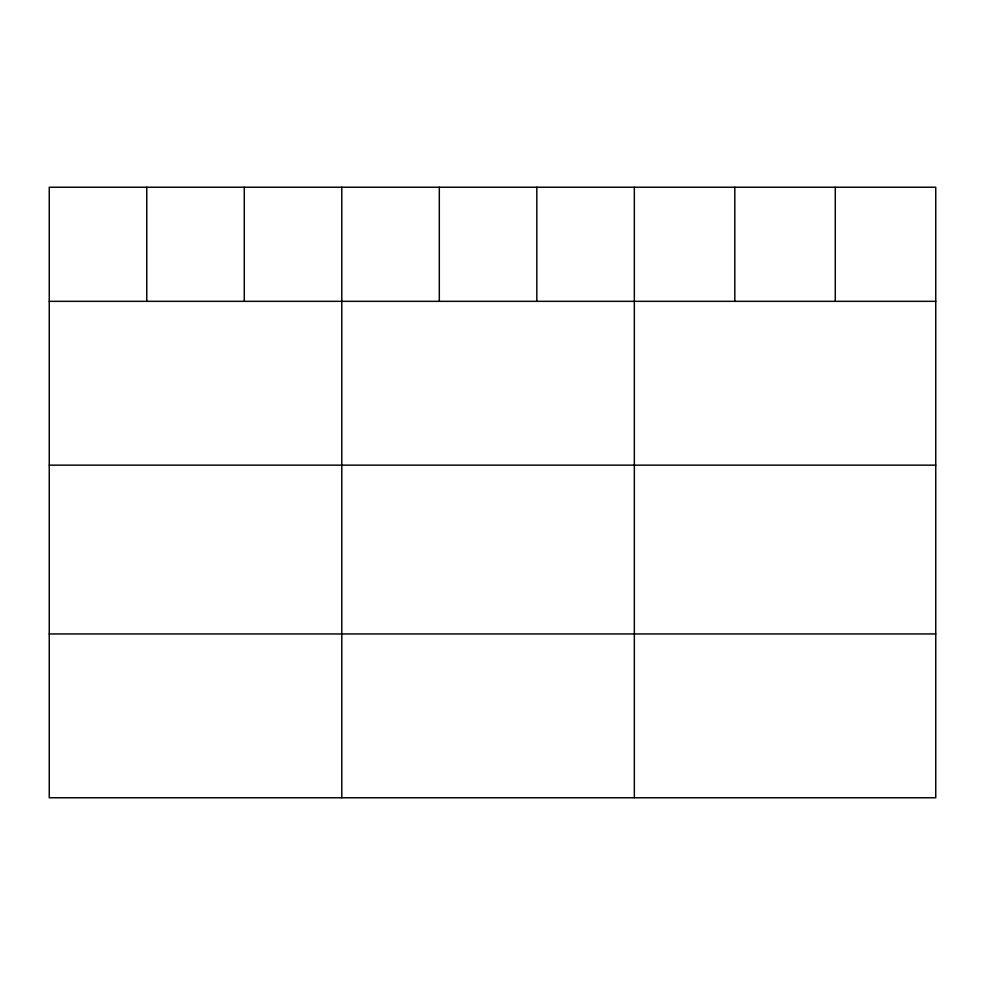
<?xml version="1.0" encoding="UTF-8"?>
<svg xmlns="http://www.w3.org/2000/svg" width="985" height="985" viewBox="0 0 985 985"><rect width="100%" height="100%" fill="white"/><g stroke="black" fill="none" stroke-linecap="round" stroke-linejoin="round"><path stroke-width="1.48" d="M935.75 301.336L935.75 797.764L49.25 797.764L49.25 187.236L935.75 187.236L935.75 301.336L49.25 301.336M49.25 465.154L935.75 465.154M49.25 633.946L935.75 633.946M835.28 187.236L835.28 301.336M734.81 187.236L734.81 301.336M634.34 187.236L634.34 797.764M536.825 187.236L536.825 301.336M439.31 187.236L439.31 301.336M341.795 187.236L341.795 797.764M244.28 187.236L244.28 301.336M146.765 187.236L146.765 301.336"/></g></svg>
